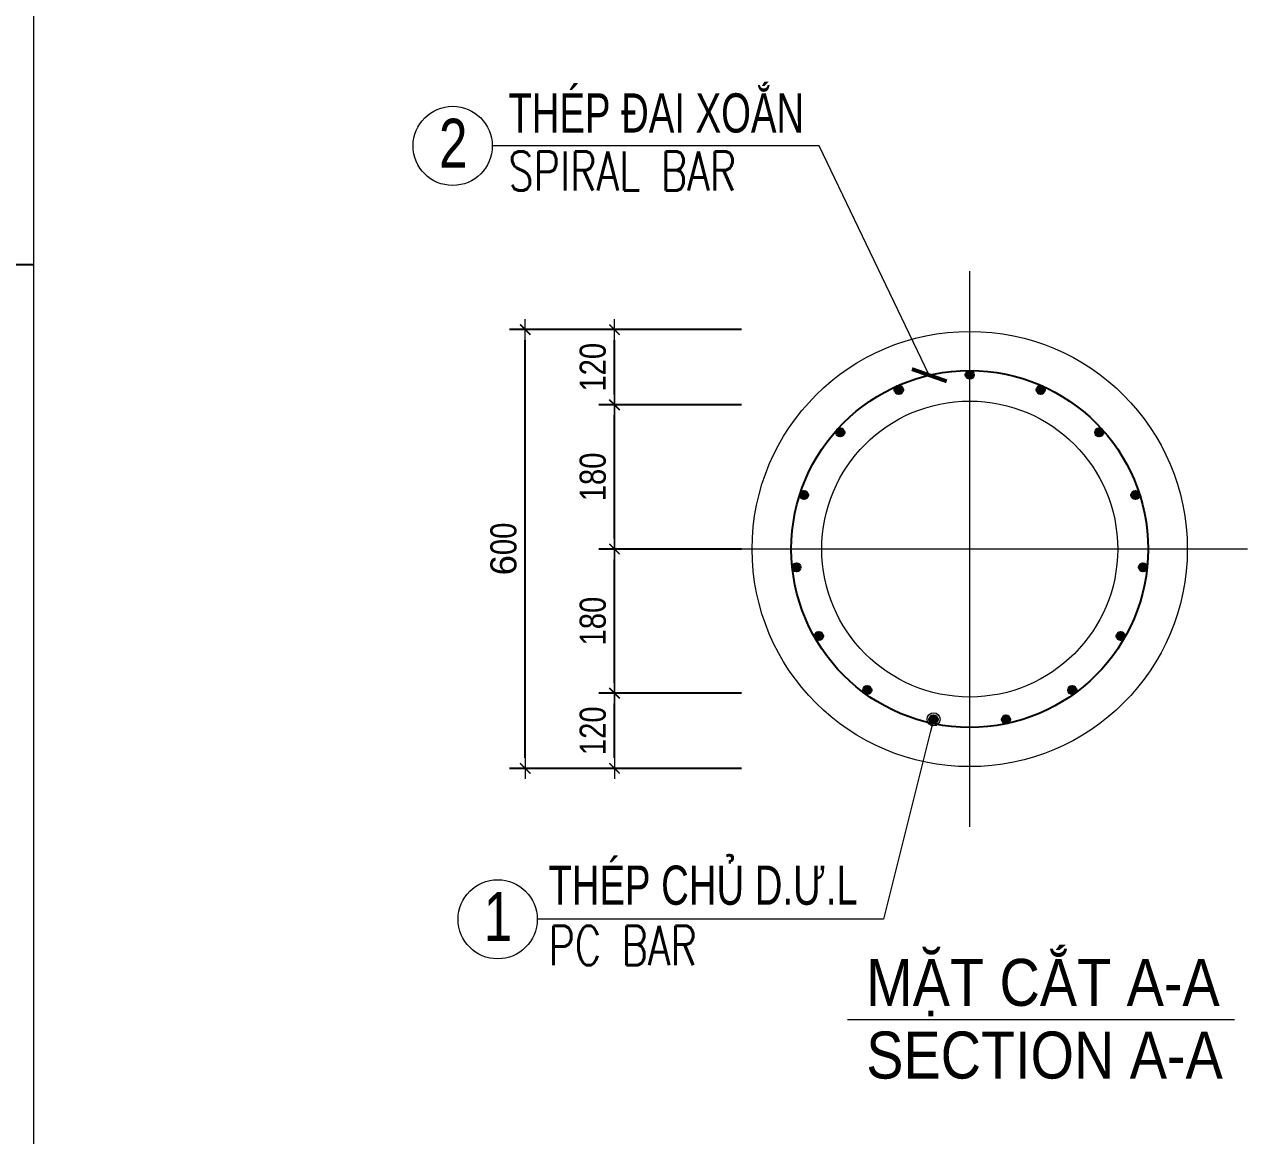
# Model space of a CAD drawing. Header units: millimetres. Extents: x -2123450 to -961021, y -260876 to 649159.
# Drawn here: x -1466968 to -1455257, y 32043 to 42679 of the extents above; entities that cross this region are included whole.
import ezdxf

# ---------------------------------------------------------------- set-up
doc = ezdxf.new("R2010")
doc.units = ezdxf.units.MM
doc.header["$LTSCALE"] = 1000
doc.header["$MEASUREMENT"] = 0
doc.header["$PDMODE"] = 66
doc.linetypes.add('CENTER2', pattern=[1.125, 0.75, -0.125, 0.125, -0.125])
doc.linetypes.add('CENTERX2', pattern=[4, 2.5, -0.5, 0.5, -0.5])
doc.layers.get('0').update_dxf_attribs({"linetype": 'CONTINUOUS'})
doc.layers.get('DEFPOINTS').update_dxf_attribs({"linetype": 'CONTINUOUS'})
for name, color, linetype, lineweight in [('1.NET BAO-F', 3, 'CONTINUOUS', 20), ('4.DIM-F', 1, 'CONTINUOUS', 15), ('NDC_S_AXIS', 5, 'CENTER2', 15), ('NDC_S_CONTINUOUS', 3, 'CONTINUOUS', 20), ('NDC_S_DIM', 1, 'CONTINUOUS', 9), ('NDC_S_ENG TEXT', 2, 'CONTINUOUS', 9), ('NDC_S_HATCH MATERIAL', 8, 'CONTINUOUS', 13), ('NDC_S_REBAR NO.', 7, 'CONTINUOUS', 20), ('NDC_S_REBAR SECTION', 6, 'CONTINUOUS', 25), ('NDC_S_STIRRUP', 2, 'CONTINUOUS', 25), ('NDC_S_VN TEXT', 7, 'CONTINUOUS', 9)]:
    doc.layers.add(name, color=color, linetype=linetype, lineweight=lineweight)
doc.styles.add('Arial', font='arial.ttf')
doc.styles.add('NDC_ARIAL', font='arial.ttf', dxfattribs={"width": 0.8})
doc.styles.add('NDC_ROMANS', font='romans.shx', dxfattribs={"width": 0.8, "bigfont": 'vns.shx'})
doc.styles.add('Vnsimli', font='vnsimli.shx', dxfattribs={"width": 0.65})
doc.dimstyles.new('D1-1(SC25)', dxfattribs={"dimscale": 25, "dimtxt": 2, "dimasz": 1.5, "dimexe": 1.5, "dimexo": 0, "dimgap": 0.5, "dimtad": 1, "dimdec": 0, "dimzin": 0, "dimdsep": 46, "dimtxsty": 'Vnsimli', "dimblk": 'ARCHTICK', "dimcen": 1, "dimdle": 1.5, "dimclrd": 256, "dimclre": 256, "dimclrt": 2, "dimadec": 0, "dimazin": 0, "dimtfac": 1, "dimtdec": 0, "dimtix": 1, "dimtmove": 2, "dimatfit": 2, "dimldrblk": 'ARCHTICK', "dimfxl": 1, "dimtolj": 1, "dimtzin": 0, "dimlwd": -1, "dimlwe": -1, "dimarcsym": 0})
doc.dimstyles.new('NDC_1-25(25)', dxfattribs={"dimscale": 100, "dimtxt": 2.5, "dimasz": 1, "dimexe": 1.5, "dimexo": 0, "dimgap": 0.8, "dimtad": 1, "dimdec": 0, "dimlfac": 0.25, "dimdsep": 46, "dimtxsty": 'NDC_ARIAL', "dimblk": 'DIMMARK', "dimcen": 49999.938995, "dimdle": 1.5, "dimclrd": 1, "dimclre": 1, "dimclrt": 3, "dimadec": 0, "dimazin": 0, "dimtfac": 1, "dimtdec": 0, "dimtix": 1, "dimtmove": 2, "dimatfit": 3, "dimfxl": 1, "dimarcsym": 0})

# ---------------------------------------------------------------- blocks, each defined once
blk = doc.blocks.new('MAT CAT 1-1')
at = {"layer": 'NDC_S_AXIS', "linetype": 'CENTERX2'}
for p, q in [((0, -0.3192), (0, 0.3192)), ((0.3192, 0), (-0.3192, 0))]:
    blk.add_line(p, q, dxfattribs=at)
at = {"layer": 'NDC_S_CONTINUOUS'}
for radius in [0.25, 0.17]:
    blk.add_circle((0, 0), radius, dxfattribs=at)
at = {"layer": 'NDC_S_STIRRUP', "ltscale": 0.01}
blk.add_circle((0, 0), 0.205, dxfattribs=at)
blk = doc.blocks.new('DIMMARK')
at = {"layer": 'NDC_S_DIM', "color": 1}
blk.add_line((-1.5, 0), (1, 0), dxfattribs=at)
at = {"layer": 'NDC_S_DIM', "color": 2, "const_width": 0.15}
blk.add_lwpolyline([(-0.5, -0.5), (0.5, 0.5)], dxfattribs=at)
blk = doc.blocks.new('*D1074')
at = {"layer": 'DEFPOINTS', "color": 0, "transparency": 16777216}
for p in [(-1462173, 39758), (-1460103, 39758), (-1460103, 35558)]:
    blk.add_point(p, dxfattribs=at)
at = {"layer": 'NDC_S_DIM', "color": 1, "lineweight": -2, "transparency": 16777216}
for p, q in [((-1460103, 39758), (-1462323, 39758)), ((-1462173, 35658), (-1462173, 39658)), ((-1460103, 35558), (-1462323, 35558))]:
    blk.add_line(p, q, dxfattribs=at)
at = {"layer": 'NDC_S_DIM', "color": 1, "lineweight": -2, "transparency": 16777216, "xscale": 100, "yscale": 100, "zscale": 100}
for p, rotation in [((-1462173, 39758), 90), ((-1462173, 35558), 270)]:
    blk.add_blockref('DIMMARK', p, dxfattribs=dict(at, rotation=rotation))
at = {"layer": 'NDC_S_DIM', "color": 3, "lineweight": 100, "transparency": 16777216, "insert": (-1462380, 37658), "char_height": 250, "attachment_point": 5, "rotation": 90, "style": 'NDC_ARIAL'}
blk.add_mtext('{\\W1;6}00', dxfattribs=at)
blk = doc.blocks.new('*D1075')
at = {"layer": 'DEFPOINTS', "color": 0, "transparency": 16777216}
for p in [(-1461318, 36278), (-1460103, 36278), (-1460103, 35558)]:
    blk.add_point(p, dxfattribs=at)
at = {"layer": 'NDC_S_DIM', "color": 1, "lineweight": -2, "transparency": 16777216}
for p, q in [((-1460103, 36278), (-1461468, 36278)), ((-1461318, 35658), (-1461318, 36178)), ((-1460103, 35558), (-1461468, 35558))]:
    blk.add_line(p, q, dxfattribs=at)
at = {"layer": 'NDC_S_DIM', "color": 1, "lineweight": -2, "transparency": 16777216, "xscale": 100, "yscale": 100, "zscale": 100}
for p, rotation in [((-1461318, 36278), 90), ((-1461318, 35558), 270)]:
    blk.add_blockref('DIMMARK', p, dxfattribs=dict(at, rotation=rotation))
at = {"layer": 'NDC_S_DIM', "color": 3, "lineweight": 100, "transparency": 16777216, "insert": (-1461525, 35918), "char_height": 250, "attachment_point": 5, "rotation": 90, "style": 'NDC_ARIAL'}
blk.add_mtext('120', dxfattribs=at)
blk = doc.blocks.new('*D1076')
at = {"layer": 'DEFPOINTS', "color": 0, "transparency": 16777216}
for p in [(-1461318, 37658), (-1460103, 37658), (-1460103, 36278)]:
    blk.add_point(p, dxfattribs=at)
at = {"layer": 'NDC_S_DIM', "color": 1, "lineweight": -2, "transparency": 16777216}
for p, q in [((-1460103, 37658), (-1461468, 37658)), ((-1461318, 36378), (-1461318, 37558)), ((-1460103, 36278), (-1461468, 36278))]:
    blk.add_line(p, q, dxfattribs=at)
at = {"layer": 'NDC_S_DIM', "color": 1, "lineweight": -2, "transparency": 16777216, "xscale": 100, "yscale": 100, "zscale": 100}
for p, rotation in [((-1461318, 37658), 90), ((-1461318, 36278), 270)]:
    blk.add_blockref('DIMMARK', p, dxfattribs=dict(at, rotation=rotation))
at = {"layer": 'NDC_S_DIM', "color": 3, "lineweight": 100, "transparency": 16777216, "insert": (-1461525, 36968), "char_height": 250, "attachment_point": 5, "rotation": 90, "style": 'NDC_ARIAL'}
blk.add_mtext('180', dxfattribs=at)
blk = doc.blocks.new('*D1077')
at = {"layer": 'DEFPOINTS', "color": 0, "transparency": 16777216}
for p in [(-1461318, 39038), (-1460103, 39038), (-1460103, 37658)]:
    blk.add_point(p, dxfattribs=at)
at = {"layer": 'NDC_S_DIM', "color": 1, "lineweight": -2, "transparency": 16777216}
for p, q in [((-1460103, 39038), (-1461468, 39038)), ((-1461318, 37758), (-1461318, 38938)), ((-1460103, 37658), (-1461468, 37658))]:
    blk.add_line(p, q, dxfattribs=at)
at = {"layer": 'NDC_S_DIM', "color": 1, "lineweight": -2, "transparency": 16777216, "xscale": 100, "yscale": 100, "zscale": 100}
for p, rotation in [((-1461318, 39038), 90), ((-1461318, 37658), 270)]:
    blk.add_blockref('DIMMARK', p, dxfattribs=dict(at, rotation=rotation))
at = {"layer": 'NDC_S_DIM', "color": 3, "lineweight": 100, "transparency": 16777216, "insert": (-1461525, 38348), "char_height": 250, "attachment_point": 5, "rotation": 90, "style": 'NDC_ARIAL'}
blk.add_mtext('180', dxfattribs=at)
blk = doc.blocks.new('*D1078')
at = {"layer": 'DEFPOINTS', "color": 0, "transparency": 16777216}
for p in [(-1461318, 39758), (-1460103, 39758), (-1460103, 39038)]:
    blk.add_point(p, dxfattribs=at)
at = {"layer": 'NDC_S_DIM', "color": 1, "lineweight": -2, "transparency": 16777216}
for p, q in [((-1460103, 39758), (-1461468, 39758)), ((-1461318, 39138), (-1461318, 39658)), ((-1460103, 39038), (-1461468, 39038))]:
    blk.add_line(p, q, dxfattribs=at)
at = {"layer": 'NDC_S_DIM', "color": 1, "lineweight": -2, "transparency": 16777216, "xscale": 100, "yscale": 100, "zscale": 100}
for p, rotation in [((-1461318, 39758), 90), ((-1461318, 39038), 270)]:
    blk.add_blockref('DIMMARK', p, dxfattribs=dict(at, rotation=rotation))
at = {"layer": 'NDC_S_DIM', "color": 3, "lineweight": 100, "transparency": 16777216, "insert": (-1461525, 39398), "char_height": 250, "attachment_point": 5, "rotation": 90, "style": 'NDC_ARIAL'}
blk.add_mtext('120', dxfattribs=at)
blk = doc.blocks.new('_ArchTick')
at = {"color": 0, "linetype": 'ByBlock', "lineweight": 0, "const_width": 0.15}
blk.add_lwpolyline([(-0.5, -0.5), (0.5, 0.5)], dxfattribs=at)
blk = doc.blocks.new('*U1057')
at = {"layer": 'NDC_S_HATCH MATERIAL'}
h = blk.add_hatch(color=256, dxfattribs=at)
h.dxf.hatch_style = 1
edge = h.paths.add_edge_path()
edge.add_arc((0, 0), 40, 0, 360)
at = {"layer": 'NDC_S_REBAR SECTION'}
blk.add_circle((0, 0), 40, dxfattribs=at)
blk = doc.blocks.new('*U1058')
at = {"layer": 'NDC_S_REBAR SECTION', "color": 0, "linetype": 'ByBlock', "lineweight": -2, "transparency": 16777216}
blk.add_blockref('*U1057', (-1628077, 260064), dxfattribs=at)
for p, rotation in [((-1628756, 259920), 24), ((-1627398, 259920), 336.0000000000001), ((-1629317, 259512), 48.00000000000002), ((-1626837, 259512), 312), ((-1629664, 258912), 72), ((-1626490, 258912), 288.0000000000001), ((-1629736, 258222), 96), ((-1626418, 258222), 264), ((-1629522, 257562), 120), ((-1626632, 257562), 240), ((-1629058, 257046), 144), ((-1627096, 257046), 216), ((-1628424, 256764), 168.0000000000001), ((-1627730, 256764), 192)]:
    blk.add_blockref('*U1057', p, dxfattribs=dict(at, rotation=rotation))

msp = doc.modelspace()

# ---------------------------------------------------------------- linework, layer by layer
msp.add_line((-1485291.88, 40380.4), (-1466881.82, 40380.4))
at = {"layer": '4.DIM-F'}
msp.add_line((-1459087.09, 33153.15), (-1455381.49, 33153.15), dxfattribs=at)
for centre in [(-1462867.34, 41517.03), (-1462436.63, 34113.42)]:
    msp.add_circle(centre, 378.96, dxfattribs=at)
at = {"layer": 'NDC_S_CONTINUOUS'}
msp.add_line((-1466881.82, 58213.47), (-1466881.82, -22517.82), dxfattribs=at)

# ---------------------------------------------------------------- block references
at = {"layer": '1.NET BAO-F', "xscale": 8333.333335864481, "yscale": 8333.333335864481, "zscale": 8333.333335864481}
msp.add_blockref('MAT CAT 1-1', (-1457916.59, 37657.79), dxfattribs=at)
at = {"layer": 'NDC_S_REBAR SECTION', "color": 1}
msp.add_blockref('*U1058', (170160.47, -220738.22), dxfattribs=at)

# ---------------------------------------------------------------- texts
at = {"layer": 'NDC_S_ENG TEXT', "style": 'NDC_ROMANS', "width": 0.75}
for s, p in [('SPIRAL BAR', (-1462334.19, 41089.24)), ('PC BAR', (-1461950.92, 33674.33))]:
    msp.add_text(s, height=375, dxfattribs=at).set_placement(p)
at = {"layer": 'NDC_S_REBAR NO.', "style": 'Arial', "width": 0.75}
for s, p in [('2', (-1462998.94, 41308.17)), ('1', (-1462570.03, 33904.55))]:
    msp.add_text(s, height=468.75, dxfattribs=at).set_placement(p)
at = {"layer": 'NDC_S_VN TEXT', "style": 'Arial', "width": 0.7}
for s, p in [('THÉP ĐAI XOẮN', (-1462334.19, 41644.82)), ('THÉP CHỦ D.Ư.L', (-1461950.92, 34252.5))]:
    msp.add_text(s, height=375, dxfattribs=at).set_placement(p)
at = {"layer": 'NDC_S_VN TEXT', "lineweight": 70, "style": 'NDC_ARIAL', "width": 0.85}
for s, p in [('MẶT CẮT A-A', (-1458907.5, 33284.45)), ('SECTION A-A', (-1458907.5, 32588.65))]:
    msp.add_text(s, height=450, dxfattribs=at).set_placement(p)

# ---------------------------------------------------------------- dimensions: what is measured, and where the dimension line sits
at = {"layer": 'NDC_S_DIM', "lineweight": 100}
for base, p1, p2, text, picture, middle in [((-1462172.73, 39757.79), (-1460102.73, 35557.79), (-1460102.73, 39757.79), '{\\W1;6}00', '*D1074', (-1462380.38, 37657.79)), ((-1461317.73, 39757.79), (-1460102.73, 39037.79), (-1460102.73, 39757.79), '120', '*D1078', (-1461525.38, 39397.79)), ((-1461317.73, 39037.79), (-1460102.73, 37657.79), (-1460102.73, 39037.79), '180', '*D1077', (-1461525.38, 38347.79)), ((-1461317.73, 37657.79), (-1460102.73, 36277.79), (-1460102.73, 37657.79), '180', '*D1076', (-1461525.38, 36967.79)), ((-1461317.73, 36277.79), (-1460102.73, 35557.79), (-1460102.73, 36277.79), '120', '*D1075', (-1461525.38, 35917.79))]:
    dim = msp.add_linear_dim(base=base, p1=p1, p2=p2, angle=90, text=text, dimstyle='NDC_1-25(25)', dxfattribs=at)
    dim.commit()
    dim.dimension.update_dxf_attribs({"geometry": picture, "text_midpoint": middle})

# ---------------------------------------------------------------- leaders
at = {"layer": '4.DIM-F'}
for points, override in [([(-1458303.41, 39321.75), (-1459358.37, 41517.03), (-1462488.38, 41517.03)], {"dimasz": 10}), ([(-1458263.11, 36027.54), (-1458743.64, 34113.42), (-1462057.67, 34113.42)], {"dimasz": 5, "dimldrblk": 'Origin'})]:
    msp.add_leader(points, dimstyle='D1-1(SC25)', override=override, dxfattribs=at)

doc.saveas('drawing.dxf')
